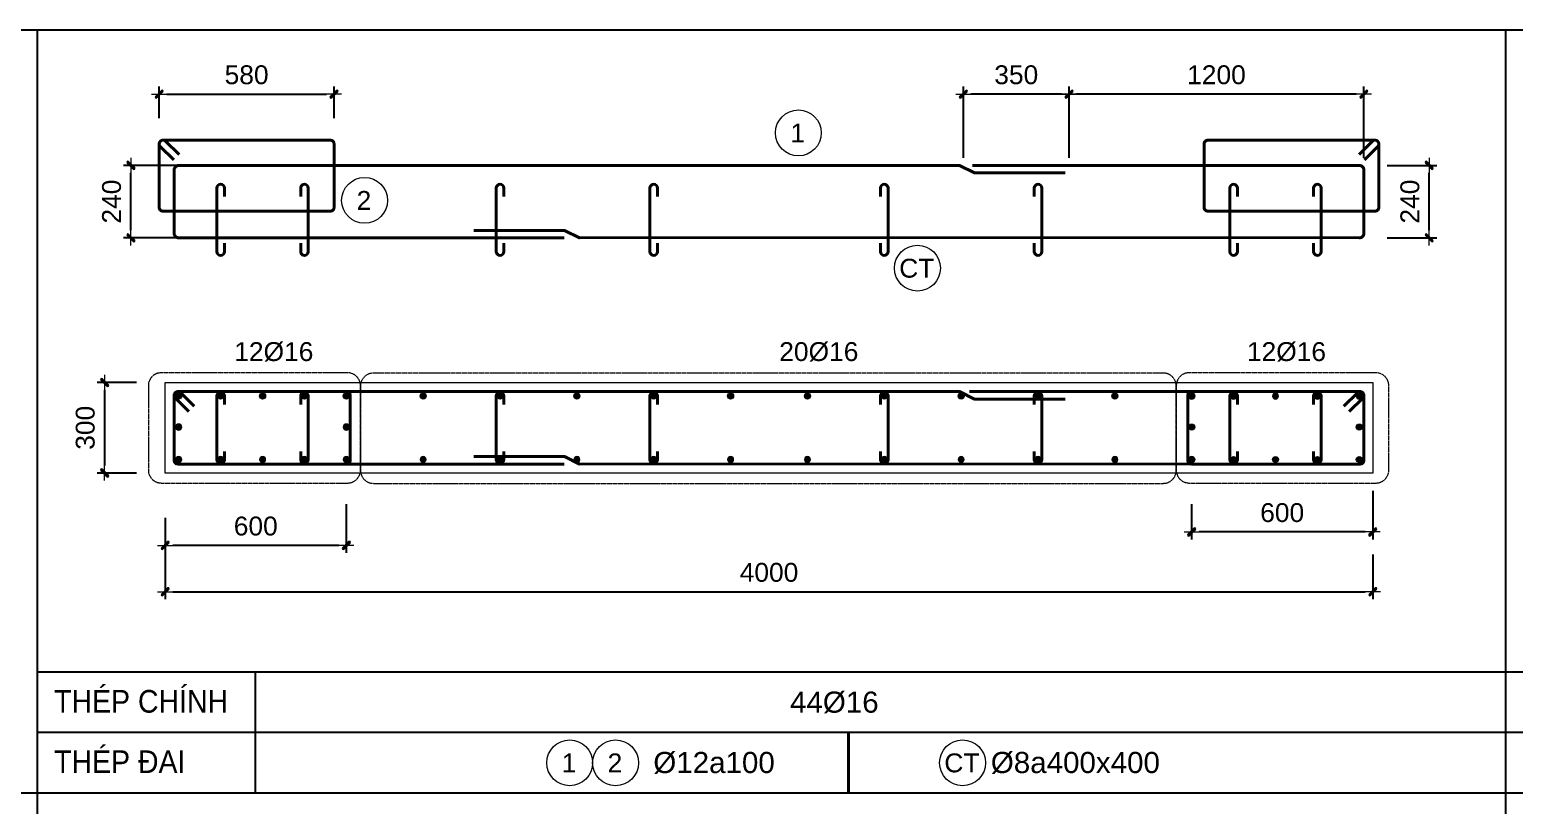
# Model space of a CAD drawing. Header units: millimetres. Extents: x -146909 to 4830753, y -683702 to -336947.
# Drawn here: x 4667957 to 4672874, y -440821 to -438251 of the extents above; entities that cross this region are included whole.
import ezdxf
from ezdxf.enums import TextEntityAlignment as Align

# ---------------------------------------------------------------- set-up
doc = ezdxf.new("R2010")
doc.units = ezdxf.units.MM
doc.header["$MEASUREMENT"] = 0
doc.linetypes.add('HIDDEN', pattern=[0.375, 0.25, -0.125])
doc.layers.get('0').update_dxf_attribs({"lineweight": 9})
doc.layers.get('Defpoints').update_dxf_attribs({"color": 10, "lineweight": 0})
for name, color, linetype, lineweight in [("'S_General_Cont_1 Thin", 1, 'Continuous', 18), ("'S_General_Text_3_Member name", 3, 'Continuous', 35), ('CDAI', 3, 'Continuous', 40), ('chunho.q', 1, 'Continuous', 13), ('CTHEP', 4, 'Continuous', 50), ('DBAO', 2, 'Continuous', 13), ('DMo', 9, 'HIDDEN', 9), ('KTH', 154, 'Continuous', 9), ('STICK', 1, 'Continuous', 9)]:
    doc.layers.add(name, color=color, linetype=linetype, lineweight=lineweight)
for name, color, linetype in [('DM', 1, 'Continuous'), ('TBL', 1, 'Continuous'), ('TX', 214, 'Continuous')]:
    doc.layers.add(name, color=color, linetype=linetype)
doc.styles.add('arial', font='arial.ttf', dxfattribs={"width": 0.85})
doc.styles.add('TTP-HelCon', font='arial.ttf')
doc.dimstyles.new('TTP-25', dxfattribs={"dimscale": 25, "dimtxt": 2.5, "dimasz": 1, "dimexe": 1, "dimexo": 1, "dimgap": 0.09, "dimtad": 0, "dimdec": 4, "dimrnd": 10, "dimzin": 9, "dimdsep": 46, "dimtxsty": 'TTP-HelCon', "dimblk": 'Stick', "dimcen": 0.09, "dimdle": 1.5, "dimclrd": 256, "dimclre": 256, "dimclrt": 1, "dimadec": 0, "dimazin": 0, "dimtfac": 1, "dimtdec": 4, "dimtmove": 0, "dimatfit": 3, "dimldrblk": 'ARCHTICK', "dimfxl": 1, "dimtvp": 1, "dimtolj": 1, "dimtzin": 0, "dimarcsym": 0})

# ---------------------------------------------------------------- blocks, each defined once
blk = doc.blocks.new('sign of slab')
at = {"layer": "'S_General_Cont_1 Thin"}
blk.add_circle((-10, 0), 475, dxfattribs=at)
at = {"layer": "'S_General_Text_3_Member name", "style": 'arial'}
blk.add_attdef('S', text='', height=250, dxfattribs=at).set_placement((-23, -1), align=Align.MIDDLE_CENTER)
blk = doc.blocks.new('Stick')
at = {"layer": 'STICK'}
h = blk.add_hatch(color=256, dxfattribs=at)
edge = h.paths.add_edge_path()
edge.add_line((0.3, 0.5), (-0.5, -0.3))
edge.add_arc((-0.4, -0.4), 0.141, 135, 315)
edge.add_line((-0.3, -0.5), (0.5, 0.3))
edge.add_arc((0.4, 0.4), 0.141, 315, 495)
blk.add_line((1, 0), (-1, 0), dxfattribs=at)
blk.add_lwpolyline([(0.3, 0.5), (-0.5, -0.3, 1), (-0.3, -0.5), (0.5, 0.3, 1), (0.3, 0.5, 1)], format="xyb", dxfattribs=at)
blk = doc.blocks.new('*D1160')
at = {"layer": 'Defpoints', "color": 0, "transparency": 16777216}
for p in [(4672428.1, -438700.8), (4672592.2, -438700.8), (4672428.1, -438940.8)]:
    blk.add_point(p, dxfattribs=at)
at = {"layer": 'KTH', "lineweight": -2, "transparency": 16777216}
for p, q in [((4672453.1, -438700.8), (4672617.2, -438700.8)), ((4672592.2, -438915.8), (4672592.2, -438725.8)), ((4672453.1, -438940.8), (4672617.2, -438940.8))]:
    blk.add_line(p, q, dxfattribs=at)
at = {"layer": 'KTH', "lineweight": -2, "transparency": 16777216, "xscale": 25, "yscale": 25, "zscale": 25}
for p, rotation in [((4672592.2, -438700.8), 90), ((4672592.2, -438940.8), 270)]:
    blk.add_blockref('Stick', p, dxfattribs=dict(at, rotation=rotation))
at = {"layer": 'KTH', "color": 1, "transparency": 16777216, "insert": (4672528.4, -438820.8), "char_height": 62.5, "attachment_point": 5, "rotation": 90, "style": 'TTP-HelCon'}
blk.add_mtext('\\A1;240', dxfattribs=at)
blk = doc.blocks.new('_ArchTick')
at = {"color": 0, "linetype": 'ByBlock', "const_width": 0.15}
blk.add_lwpolyline([(-0.5, -0.5), (0.5, 0.5)], dxfattribs=at)
blk = doc.blocks.new('*D1161')
at = {"layer": 'Defpoints', "color": 0, "transparency": 16777216}
for p in [(4668292, -438700.8), (4668475.5, -438700.8), (4668475.5, -438940.8)]:
    blk.add_point(p, dxfattribs=at)
at = {"layer": 'KTH', "lineweight": -2, "transparency": 16777216}
for p, q in [((4668450.5, -438700.8), (4668267, -438700.8)), ((4668292, -438915.8), (4668292, -438725.8)), ((4668450.5, -438940.8), (4668267, -438940.8))]:
    blk.add_line(p, q, dxfattribs=at)
at = {"layer": 'KTH', "lineweight": -2, "transparency": 16777216, "xscale": 25, "yscale": 25, "zscale": 25}
for p, rotation in [((4668292, -438700.8), 90), ((4668292, -438940.8), 270)]:
    blk.add_blockref('Stick', p, dxfattribs=dict(at, rotation=rotation))
at = {"layer": 'KTH', "color": 1, "transparency": 16777216, "insert": (4668228.2, -438820.8), "char_height": 62.5, "attachment_point": 5, "rotation": 90, "style": 'TTP-HelCon'}
blk.add_mtext('\\A1;240', dxfattribs=at)
blk = doc.blocks.new('*D1162')
at = {"layer": 'Defpoints', "color": 0, "transparency": 16777216}
for p in [(4669005.5, -439798), (4668405.5, -439843), (4668405.5, -439959.8)]:
    blk.add_point(p, dxfattribs=at)
at = {"layer": 'KTH', "lineweight": -2, "transparency": 16777216}
for p, q in [((4669005.5, -439823), (4669005.5, -439984.8)), ((4668405.5, -439868), (4668405.5, -439984.8)), ((4668980.5, -439959.8), (4668430.5, -439959.8))]:
    blk.add_line(p, q, dxfattribs=at)
at = {"layer": 'KTH', "lineweight": -2, "transparency": 16777216, "xscale": 25, "yscale": 25, "zscale": 25, "rotation": 180}
blk.add_blockref('Stick', (4668405.5, -439959.8), dxfattribs=at)
at = {"layer": 'KTH', "lineweight": -2, "transparency": 16777216, "xscale": 25, "yscale": 25, "zscale": 25}
blk.add_blockref('Stick', (4669005.5, -439959.8), dxfattribs=at)
at = {"layer": 'KTH', "color": 1, "transparency": 16777216, "insert": (4668705.5, -439896), "char_height": 62.5, "attachment_point": 5, "style": 'TTP-HelCon'}
blk.add_mtext('\\A1;600', dxfattribs=at)
blk = doc.blocks.new('*D1163')
at = {"layer": 'Defpoints', "color": 0, "transparency": 16777216}
for p in [(4668405.5, -439906.9), (4672405.5, -439965.3), (4672405.5, -440113.3)]:
    blk.add_point(p, dxfattribs=at)
at = {"layer": 'KTH', "lineweight": -2, "transparency": 16777216}
for p, q in [((4668405.5, -439931.9), (4668405.5, -440138.3)), ((4672405.5, -439990.3), (4672405.5, -440138.3)), ((4668430.5, -440113.3), (4672380.5, -440113.3))]:
    blk.add_line(p, q, dxfattribs=at)
at = {"layer": 'KTH', "lineweight": -2, "transparency": 16777216, "xscale": 25, "yscale": 25, "zscale": 25, "rotation": 180}
blk.add_blockref('Stick', (4668405.5, -440113.3), dxfattribs=at)
at = {"layer": 'KTH', "lineweight": -2, "transparency": 16777216, "xscale": 25, "yscale": 25, "zscale": 25}
blk.add_blockref('Stick', (4672405.5, -440113.3), dxfattribs=at)
at = {"layer": 'KTH', "color": 1, "transparency": 16777216, "insert": (4670405.5, -440049.4), "char_height": 62.5, "attachment_point": 5, "style": 'TTP-HelCon'}
blk.add_mtext('\\A1;4000', dxfattribs=at)
blk = doc.blocks.new('*D1164')
at = {"layer": 'Defpoints', "color": 0, "transparency": 16777216}
for p in [(4671805.2, -439798.5), (4672405.2, -439753.5), (4671805.2, -439915.3)]:
    blk.add_point(p, dxfattribs=at)
at = {"layer": 'KTH', "lineweight": -2, "transparency": 16777216}
for p, q in [((4672405.2, -439778.5), (4672405.2, -439940.3)), ((4671805.2, -439823.5), (4671805.2, -439940.3)), ((4672380.2, -439915.3), (4671830.2, -439915.3))]:
    blk.add_line(p, q, dxfattribs=at)
at = {"layer": 'KTH', "lineweight": -2, "transparency": 16777216, "xscale": 25, "yscale": 25, "zscale": 25, "rotation": 180}
blk.add_blockref('Stick', (4671805.2, -439915.3), dxfattribs=at)
at = {"layer": 'KTH', "lineweight": -2, "transparency": 16777216, "xscale": 25, "yscale": 25, "zscale": 25}
blk.add_blockref('Stick', (4672405.2, -439915.3), dxfattribs=at)
at = {"layer": 'KTH', "color": 1, "transparency": 16777216, "insert": (4672105.2, -439851.5), "char_height": 62.5, "attachment_point": 5, "style": 'TTP-HelCon'}
blk.add_mtext('\\A1;600', dxfattribs=at)
blk = doc.blocks.new('*D1165')
at = {"layer": 'Defpoints', "color": 0, "transparency": 16777216}
for p in [(4671049.4, -438464.8), (4671049.4, -438700.8), (4671399.4, -438700.8)]:
    blk.add_point(p, dxfattribs=at)
at = {"layer": 'KTH', "lineweight": -2, "transparency": 16777216}
for p, q in [((4671049.4, -438675.8), (4671049.4, -438439.8)), ((4671374.4, -438464.8), (4671074.4, -438464.8)), ((4671399.4, -438675.8), (4671399.4, -438439.8))]:
    blk.add_line(p, q, dxfattribs=at)
at = {"layer": 'KTH', "lineweight": -2, "transparency": 16777216, "xscale": 25, "yscale": 25, "zscale": 25, "rotation": 180}
blk.add_blockref('Stick', (4671049.4, -438464.8), dxfattribs=at)
at = {"layer": 'KTH', "lineweight": -2, "transparency": 16777216, "xscale": 25, "yscale": 25, "zscale": 25}
blk.add_blockref('Stick', (4671399.4, -438464.8), dxfattribs=at)
at = {"layer": 'KTH', "color": 1, "transparency": 16777216, "insert": (4671224.4, -438401), "char_height": 62.5, "attachment_point": 5, "style": 'TTP-HelCon'}
blk.add_mtext('\\A1;350', dxfattribs=at)
blk = doc.blocks.new('*D1166')
at = {"layer": 'Defpoints', "color": 0, "transparency": 16777216}
for p in [(4671399.4, -438464.8), (4671399.4, -438700.8), (4672375.5, -438700.8)]:
    blk.add_point(p, dxfattribs=at)
at = {"layer": 'KTH', "lineweight": -2, "transparency": 16777216}
for p, q in [((4671399.4, -438675.8), (4671399.4, -438439.8)), ((4672350.5, -438464.8), (4671424.4, -438464.8)), ((4672375.5, -438675.8), (4672375.5, -438439.8))]:
    blk.add_line(p, q, dxfattribs=at)
at = {"layer": 'KTH', "lineweight": -2, "transparency": 16777216, "xscale": 25, "yscale": 25, "zscale": 25, "rotation": 180}
blk.add_blockref('Stick', (4671399.4, -438464.8), dxfattribs=at)
at = {"layer": 'KTH', "lineweight": -2, "transparency": 16777216, "xscale": 25, "yscale": 25, "zscale": 25}
blk.add_blockref('Stick', (4672375.5, -438464.8), dxfattribs=at)
at = {"layer": 'KTH', "color": 1, "transparency": 16777216, "insert": (4671887.5, -438401), "char_height": 62.5, "attachment_point": 5, "style": 'TTP-HelCon'}
blk.add_mtext('\\A1;1200', dxfattribs=at)
blk = doc.blocks.new('*U1086')
at = {"layer": 'CTHEP', "ltscale": 0.02, "const_width": 10}
blk.add_lwpolyline([(0, 5, -1), (0, -5, -1)], format="xyb", close=True, dxfattribs=at)
at = {"layer": 'Defpoints', "color": 1}
blk.add_circle((0, 0), 10, dxfattribs=at)
blk = doc.blocks.new('*U1087')
at = {"layer": 'CDAI', "color": 0, "linetype": 'ByBlock', "lineweight": -2, "transparency": 16777216}
for p in [(0, 0), (138.75, 0), (277.5, 0), (416.25, 0), (555, 0)]:
    blk.add_blockref('*U1086', p, dxfattribs=at)
blk = doc.blocks.new('*D1167')
at = {"layer": 'Defpoints', "color": 0, "transparency": 16777216}
for p in [(4668335.3, -439420.1), (4668204.9, -439720.1), (4668335.3, -439720.1)]:
    blk.add_point(p, dxfattribs=at)
at = {"layer": 'KTH', "lineweight": -2, "transparency": 16777216}
for p, q in [((4668310.3, -439420.1), (4668179.9, -439420.1)), ((4668204.9, -439445.1), (4668204.9, -439695.1)), ((4668310.3, -439720.1), (4668179.9, -439720.1))]:
    blk.add_line(p, q, dxfattribs=at)
at = {"layer": 'KTH', "lineweight": -2, "transparency": 16777216, "xscale": 25, "yscale": 25, "zscale": 25}
for p, rotation in [((4668204.9, -439420.1), 90), ((4668204.9, -439720.1), 270)]:
    blk.add_blockref('Stick', p, dxfattribs=dict(at, rotation=rotation))
at = {"layer": 'KTH', "color": 1, "transparency": 16777216, "insert": (4668141, -439570.1), "char_height": 62.5, "attachment_point": 5, "rotation": 90, "style": 'TTP-HelCon'}
blk.add_mtext('\\A1;300', dxfattribs=at)
blk = doc.blocks.new('*U1088')
at = {"layer": 'CTHEP', "ltscale": 0.02, "const_width": 10}
blk.add_lwpolyline([(0, 5, -1), (0, -5, -1)], format="xyb", close=True, dxfattribs=at)
at = {"layer": 'Defpoints', "color": 1}
blk.add_circle((0, 0), 10, dxfattribs=at)
blk = doc.blocks.new('*U1089')
at = {"layer": 'CDAI', "color": 0, "linetype": 'ByBlock', "lineweight": -2, "transparency": 16777216}
blk.add_blockref('*U1088', (0, 0), dxfattribs=at)
blk = doc.blocks.new('*U1082')
at = {"layer": 'CTHEP', "ltscale": 0.02, "const_width": 10}
blk.add_lwpolyline([(0, 5, -1), (0, -5, -1)], format="xyb", close=True, dxfattribs=at)
at = {"layer": 'Defpoints', "color": 1}
blk.add_circle((0, 0), 10, dxfattribs=at)
blk = doc.blocks.new('*U1085')
at = {"layer": 'CDAI', "color": 0, "linetype": 'ByBlock', "lineweight": -2, "transparency": 16777216}
blk.add_blockref('*U1082', (0, 0), dxfattribs=at)
blk = doc.blocks.new('*U1090')
at = {"layer": 'CTHEP', "ltscale": 0.02, "const_width": 10}
blk.add_lwpolyline([(0, 5, -1), (0, -5, -1)], format="xyb", close=True, dxfattribs=at)
at = {"layer": 'Defpoints', "color": 1}
blk.add_circle((0, 0), 10, dxfattribs=at)
blk = doc.blocks.new('*U1091')
at = {"layer": 'CDAI', "color": 0, "linetype": 'ByBlock', "lineweight": -2, "transparency": 16777216}
blk.add_blockref('*U1090', (0, 0), dxfattribs=at)
blk = doc.blocks.new('*U1121')
at = {"layer": 'CTHEP', "ltscale": 0.02, "const_width": 10}
blk.add_lwpolyline([(0, 5, -1), (0, -5, -1)], format="xyb", close=True, dxfattribs=at)
at = {"layer": 'Defpoints', "color": 1}
blk.add_circle((0, 0), 10, dxfattribs=at)
blk = doc.blocks.new('*U1122')
at = {"layer": 'CDAI', "color": 0, "linetype": 'ByBlock', "lineweight": -2, "transparency": 16777216}
for p in [(0, 0), (254.5, 0), (509.1, 0), (763.6, 0), (1018.2, 0), (1272.7, 0), (1527.3, 0), (1781.8, 0), (2036.4, 0), (2290.9, 0), (2545.5, 0), (2800, 0)]:
    blk.add_blockref('*U1121', p, dxfattribs=at)
blk = doc.blocks.new('*D1168')
at = {"layer": 'Defpoints', "color": 0, "transparency": 16777216}
for p in [(4668964.7, -438464.8), (4668385.7, -438569), (4668964.7, -438569)]:
    blk.add_point(p, dxfattribs=at)
at = {"layer": 'KTH', "lineweight": -2, "transparency": 16777216}
for p, q in [((4668385.7, -438544), (4668385.7, -438439.8)), ((4668410.7, -438464.8), (4668939.7, -438464.8)), ((4668964.7, -438544), (4668964.7, -438439.8))]:
    blk.add_line(p, q, dxfattribs=at)
at = {"layer": 'KTH', "lineweight": -2, "transparency": 16777216, "xscale": 25, "yscale": 25, "zscale": 25, "rotation": 180}
blk.add_blockref('Stick', (4668385.7, -438464.8), dxfattribs=at)
at = {"layer": 'KTH', "lineweight": -2, "transparency": 16777216, "xscale": 25, "yscale": 25, "zscale": 25}
blk.add_blockref('Stick', (4668964.7, -438464.8), dxfattribs=at)
at = {"layer": 'KTH', "color": 1, "transparency": 16777216, "insert": (4668675.2, -438401), "char_height": 62.5, "attachment_point": 5, "style": 'TTP-HelCon'}
blk.add_mtext('\\A1;580', dxfattribs=at)
blk = doc.blocks.new('*U1083')
at = {"layer": 'CTHEP', "ltscale": 0.02, "const_width": 10}
blk.add_lwpolyline([(0, 5, -1), (0, -5, -1)], format="xyb", close=True, dxfattribs=at)
at = {"layer": 'Defpoints', "color": 1}
blk.add_circle((0, 0), 10, dxfattribs=at)
blk = doc.blocks.new('*U1084')
at = {"layer": 'CDAI', "color": 0, "linetype": 'ByBlock', "lineweight": -2, "transparency": 16777216}
blk.add_blockref('*U1083', (0, 0), dxfattribs=at)
blk = doc.blocks.new('*U1123')
at = {"layer": 'CTHEP', "ltscale": 0.02, "const_width": 10}
blk.add_lwpolyline([(0, 5, -1), (0, -5, -1)], format="xyb", close=True, dxfattribs=at)
at = {"layer": 'Defpoints', "color": 1}
blk.add_circle((0, 0), 10, dxfattribs=at)
blk = doc.blocks.new('*U1124')
at = {"layer": 'CDAI', "color": 0, "linetype": 'ByBlock', "lineweight": -2, "transparency": 16777216}
for p in [(0, 0), (138.75, 0), (277.5, 0), (416.25, 0), (555, 0)]:
    blk.add_blockref('*U1123', p, dxfattribs=at)
blk = doc.blocks.new('*U1127')
at = {"layer": 'CTHEP', "ltscale": 0.02, "const_width": 10}
blk.add_lwpolyline([(0, 5, -1), (0, -5, -1)], format="xyb", close=True, dxfattribs=at)
at = {"layer": 'Defpoints', "color": 1}
blk.add_circle((0, 0), 10, dxfattribs=at)
blk = doc.blocks.new('*U1128')
at = {"layer": 'CDAI', "color": 0, "linetype": 'ByBlock', "lineweight": -2, "transparency": 16777216}
for p in [(0, 0), (138.75, 0), (277.5, 0), (416.25, 0), (555, 0)]:
    blk.add_blockref('*U1127', p, dxfattribs=at)
blk = doc.blocks.new('*U1125')
at = {"layer": 'CTHEP', "ltscale": 0.02, "const_width": 10}
blk.add_lwpolyline([(0, 5, -1), (0, -5, -1)], format="xyb", close=True, dxfattribs=at)
at = {"layer": 'Defpoints', "color": 1}
blk.add_circle((0, 0), 10, dxfattribs=at)
blk = doc.blocks.new('*U1126')
at = {"layer": 'CDAI', "color": 0, "linetype": 'ByBlock', "lineweight": -2, "transparency": 16777216}
for p in [(0, 0), (138.75, 0), (277.5, 0), (416.25, 0), (555, 0)]:
    blk.add_blockref('*U1125', p, dxfattribs=at)
blk = doc.blocks.new('*U1129')
at = {"layer": 'CTHEP', "ltscale": 0.02, "const_width": 10}
blk.add_lwpolyline([(0, 5, -1), (0, -5, -1)], format="xyb", close=True, dxfattribs=at)
at = {"layer": 'Defpoints', "color": 1}
blk.add_circle((0, 0), 10, dxfattribs=at)
blk = doc.blocks.new('*U1130')
at = {"layer": 'CDAI', "color": 0, "linetype": 'ByBlock', "lineweight": -2, "transparency": 16777216}
for p in [(0, 0), (254.5, 0), (509.1, 0), (763.6, 0), (1018.2, 0), (1272.7, 0), (1527.3, 0), (1781.8, 0), (2036.4, 0), (2290.9, 0), (2545.5, 0), (2800, 0)]:
    blk.add_blockref('*U1129', p, dxfattribs=at)

msp = doc.modelspace()

# ---------------------------------------------------------------- linework, layer by layer
at = {"layer": 'CDAI', "color": 214}
msp.add_line((4670668.28625, -440578.94071), (4670668.28625, -440778.94071), dxfattribs=at)
at = {"layer": 'CDAI'}
for points in [[(4668451.3734, -438665.0592), (4668407.0532, -438620.739, 0.6681786379), (4668385.71437, -438629.57783), (4668385.71437, -438840.07783, 0.4142135624), (4668398.21437, -438852.57783), (4668952.21437, -438852.57783, 0.4142135624), (4668964.71437, -438840.07783), (4668964.71437, -438629.57783, 0.4142135624), (4668952.21437, -438617.07783), (4668398.21437, -438617.07783, 0.6681786379), (4668389.37553, -438638.41667), (4668433.69573, -438682.73686)], [(4672359.70204, -438665.0592), (4672404.02224, -438620.739, -0.6681786379), (4672425.36107, -438629.57783), (4672425.36107, -438840.07783, -0.4142135624), (4672412.86107, -438852.57783), (4671858.86107, -438852.57783, -0.4142135624), (4671846.36107, -438840.07783), (4671846.36107, -438629.57783, -0.4142135624), (4671858.86107, -438617.07783), (4672412.86107, -438617.07783, -0.6681786379), (4672421.69991, -438638.41667), (4672377.37971, -438682.73686)], [(4668601.78772, -438803.51047), (4668601.78772, -438776.01047, 1), (4668576.78772, -438776.01047), (4668576.78772, -438986.51047, 1), (4668601.78772, -438986.51047), (4668601.78772, -438959.01047)], [(4668854.28772, -438803.51047), (4668854.28772, -438776.01047, -1), (4668879.28772, -438776.01047), (4668879.28772, -438986.51047, -1), (4668854.28772, -438986.51047), (4668854.28772, -438959.01047)], [(4669527.12863, -438803.51047), (4669527.12863, -438776.01047, 1), (4669502.12863, -438776.01047), (4669502.12863, -438986.51047, 1), (4669527.12863, -438986.51047), (4669527.12863, -438959.01047)], [(4670036.21954, -438803.51047), (4670036.21954, -438776.01047, 1), (4670011.21954, -438776.01047), (4670011.21954, -438986.51047, 1), (4670036.21954, -438986.51047), (4670036.21954, -438959.01047)], [(4670774.8559, -438803.51047), (4670774.8559, -438776.01047, -1), (4670799.8559, -438776.01047), (4670799.8559, -438986.51047, -1), (4670774.8559, -438986.51047), (4670774.8559, -438959.01047)], [(4671283.94681, -438803.51047), (4671283.94681, -438776.01047, -1), (4671308.94681, -438776.01047), (4671308.94681, -438986.51047, -1), (4671283.94681, -438986.51047), (4671283.94681, -438959.01047)], [(4671956.78772, -438803.51047), (4671956.78772, -438776.01047, 1), (4671931.78772, -438776.01047), (4671931.78772, -438986.51047, 1), (4671956.78772, -438986.51047), (4671956.78772, -438959.01047)], [(4672209.28772, -438803.51047), (4672209.28772, -438776.01047, -1), (4672234.28772, -438776.01047), (4672234.28772, -438986.51047, -1), (4672209.28772, -438986.51047), (4672209.28772, -438959.01047)], [(4668501.19675, -439498.10434), (4668456.87655, -439453.78414, 0.6681786379), (4668435.53772, -439462.62297), (4668435.53772, -439677.62297, 0.4142135624), (4668448.03772, -439690.12297), (4669005.91163, -439690.12297, 0.4142135624), (4669018.41163, -439677.62297), (4669018.41163, -439462.62297, 0.4142135624), (4669005.91163, -439450.12297), (4668448.03772, -439450.12297, 0.6681786379), (4668439.19888, -439471.46181), (4668483.51908, -439515.78201)], [(4668601.78772, -439492.62297), (4668601.78772, -439465.12297, 1), (4668576.78772, -439465.12297), (4668576.78772, -439675.62297, 1), (4668601.78772, -439675.62297), (4668601.78772, -439648.12297)], [(4668854.28772, -439492.62297), (4668854.28772, -439465.12297, -1), (4668879.28772, -439465.12297), (4668879.28772, -439675.62297, -1), (4668854.28772, -439675.62297), (4668854.28772, -439648.12297)], [(4669527.12863, -439492.62297), (4669527.12863, -439465.12297, 1), (4669502.12863, -439465.12297), (4669502.12863, -439675.62297, 1), (4669527.12863, -439675.62297), (4669527.12863, -439648.12297)], [(4670036.21954, -439492.62297), (4670036.21954, -439465.12297, 1), (4670011.21954, -439465.12297), (4670011.21954, -439675.62297, 1), (4670036.21954, -439675.62297), (4670036.21954, -439648.12297)], [(4670774.8559, -439492.62297), (4670774.8559, -439465.12297, -1), (4670799.8559, -439465.12297), (4670799.8559, -439675.62297, -1), (4670774.8559, -439675.62297), (4670774.8559, -439648.12297)], [(4671283.94681, -439492.62297), (4671283.94681, -439465.12297, -1), (4671308.94681, -439465.12297), (4671308.94681, -439675.62297, -1), (4671283.94681, -439675.62297), (4671283.94681, -439648.12297)], [(4672309.87869, -439498.10434), (4672354.19888, -439453.78414, -0.6681786379), (4672375.53772, -439462.62297), (4672375.53772, -439677.62297, -0.4142135624), (4672363.03772, -439690.12297), (4671805.1638, -439690.12297, -0.4142135624), (4671792.6638, -439677.62297), (4671792.6638, -439462.62297, -0.4142135624), (4671805.1638, -439450.12297), (4672363.03772, -439450.12297, -0.6681786379), (4672371.87655, -439471.46181), (4672327.55635, -439515.78201)], [(4671956.78772, -439492.62297), (4671956.78772, -439465.12297, 1), (4671931.78772, -439465.12297), (4671931.78772, -439675.62297, 1), (4671956.78772, -439675.62297), (4671956.78772, -439648.12297)], [(4672209.28772, -439492.62297), (4672209.28772, -439465.12297, -1), (4672234.28772, -439465.12297), (4672234.28772, -439675.62297, -1), (4672209.28772, -439675.62297), (4672209.28772, -439648.12297)]]:
    msp.add_lwpolyline(points, format="xyb", dxfattribs=at)
at = {"layer": 'CDAI', "ltscale": 0.02}
for points in [[(4671386.23681, -438725.77385), (4671086.50096, -438725.77385), (4671036.50096, -438700.77385), (4668450.53772, -438700.77385, 0.4142135624), (4668435.53772, -438715.77385), (4668435.53772, -438925.77385, 0.4142135624), (4668450.53772, -438940.77385), (4669727.08656, -438940.77385)], [(4672360.53772, -438940.77385, 0.4142135624), (4672375.53772, -438925.77385), (4672375.53772, -438715.77385, 0.4142135624), (4672360.53772, -438700.77385), (4671079.61701, -438700.77385)], [(4671386.23681, -439475.12297), (4671086.50096, -439475.12297), (4671036.50096, -439450.12297), (4668450.53772, -439450.12297, 0.4142135624), (4668435.53772, -439465.12297), (4668435.53772, -439675.12297, 0.4142135624), (4668450.53772, -439690.12297), (4669727.16781, -439690.12297)]]:
    msp.add_lwpolyline(points, format="xyb", dxfattribs=at)
for points in [[(4672365.26618, -438940.00908), (4669778.20276, -438941.04244), (4669728.20276, -438916.04244), (4669427.42554, -438916.04244)], [(4671069.30266, -439450.12297), (4672360.53772, -439450.12297)], [(4672365.26618, -439689.3582), (4669778.20276, -439690.39156), (4669728.20276, -439665.39156), (4669427.42554, -439665.39156)]]:
    msp.add_lwpolyline(points, dxfattribs=at)
at = {"layer": 'DBAO'}
msp.add_lwpolyline([(4668835.53772, -439720.66313), (4668405.53772, -439720.12297), (4668405.53772, -439420.12297), (4672405.53772, -439420.12297), (4672405.53772, -439720.11001), (4668835.54636, -439720.66312)], dxfattribs=at)
at = {"layer": 'DMo', "color": 6, "ltscale": 10}
msp.add_lwpolyline([(4669009.49145, -439387.84185), (4668392.69743, -439387.84185, 0.4142135624), (4668349.75777, -439430.78151), (4668349.75777, -439710.17814, 0.4142135624), (4668392.69743, -439753.1178), (4669009.49145, -439753.1178, 0.4142135624), (4669052.43111, -439710.17814), (4669052.43111, -439430.78151, 0.4142135624)], format="xyb", close=True, dxfattribs=at)
for points in [[(4671754.30537, -439431.82671, 0.4142135624), (4671711.3657, -439388.88705), (4669095.37077, -439388.88705, 0.4142135624), (4669052.43111, -439431.82671)], [(4672415.47085, -439387.84185), (4671797.24503, -439387.84185, 0.4142135624), (4671754.30537, -439430.78151), (4671754.30537, -439710.17814, 0.4142135624), (4671797.24503, -439753.1178), (4672415.47085, -439753.1178, 0.4142135624), (4672458.41051, -439710.17814), (4672458.41051, -439430.78151, 0.4142135624), (4672415.47085, -439387.84185)], [(4669052.43111, -439430.78151), (4669052.43111, -439711.22334, 0.4142135624), (4669095.37077, -439754.163), (4671711.3657, -439754.163, 0.4142135624), (4671754.30537, -439711.22334), (4671754.30537, -439430.78151)]]:
    msp.add_lwpolyline(points, format="xyb", dxfattribs=at)
at = {"layer": 'TBL'}
for p, q in [((4666981.50187, -438251.25797), (4677708.16403, -438251.25797)), ((4667981.50187, -438251.25797), (4667981.50187, -448761.98892)), ((4672844.83295, -438251.25797), (4672844.83295, -448751.98892)), ((4667981.50187, -440378.94071), (4677708.16403, -440378.94071)), ((4668703.09601, -440378.94071), (4668703.09601, -440778.94071)), ((4666981.50187, -440778.94071), (4677708.16403, -440778.94071))]:
    msp.add_line(p, q, dxfattribs=at)
at = {"layer": 'TBL', "color": 8}
msp.add_line((4667981.50187, -440578.94071), (4677708.16403, -440578.94071), dxfattribs=at)

# ---------------------------------------------------------------- block references
ref = msp.add_blockref('sign of slab', (4670504.38591, -438593.24123), dxfattribs=dict(xscale=0.16, yscale=0.16, zscale=0.16))
ref.add_attrib('S', '1', dxfattribs={"layer": 'DM', "height": 62.5, "style": 'arial'}).set_placement((4670500.63189, -438593.39812), align=Align.MIDDLE_CENTER)
ref = msp.add_blockref('sign of slab', (4669067.60406, -438816.72989), dxfattribs=dict(xscale=0.16, yscale=0.16, zscale=0.16))
ref.add_attrib('S', '2', dxfattribs={"layer": 'DM', "height": 62.5, "style": 'arial'}).set_placement((4669063.85004, -438816.88678), align=Align.MIDDLE_CENTER)
ref = msp.add_blockref('sign of slab', (4670898.74333, -439041.29571), dxfattribs=dict(xscale=0.16, yscale=0.16, zscale=0.16))
ref.add_attrib('S', 'CT', dxfattribs={"layer": 'DM', "height": 62.5, "style": 'arial'}).set_placement((4670894.98932, -439041.4526), align=Align.MIDDLE_CENTER)
ref = msp.add_blockref('sign of slab', (4669746.98742, -440680.03682), dxfattribs=dict(xscale=0.16, yscale=0.16, zscale=0.16))
ref.add_attrib('S', '1', dxfattribs={"layer": 'DM', "height": 62.5, "style": 'arial'}).set_placement((4669743.23341, -440680.19371), align=Align.MIDDLE_CENTER)
ref = msp.add_blockref('sign of slab', (4669898.95301, -440680.03682), dxfattribs=dict(xscale=0.16, yscale=0.16, zscale=0.16))
ref.add_attrib('S', '2', dxfattribs={"layer": 'DM', "height": 62.5, "style": 'arial'}).set_placement((4669895.19899, -440680.19371), align=Align.MIDDLE_CENTER)
ref = msp.add_blockref('sign of slab', (4671048.04836, -440680.03682), dxfattribs=dict(xscale=0.16, yscale=0.16, zscale=0.16))
ref.add_attrib('S', 'CT', dxfattribs={"layer": 'DM', "height": 62.5, "style": 'arial'}).set_placement((4671044.29435, -440680.19371), align=Align.MIDDLE_CENTER)
at = {"layer": 'CDAI', "color": 214}
for name, p in [('*U1087', (4668450.53772, -439465.12297)), ('*U1122', (4669005.53772, -439465.12297))]:
    msp.add_blockref(name, p, dxfattribs=at)
at = {"layer": 'CDAI', "color": 214, "xscale": -1}
msp.add_blockref('*U1128', (4672360.53772, -439465.12297), dxfattribs=at)
at = {"layer": 'CDAI', "color": 214, "xscale": -1, "rotation": 180}
for name, p in [('*U1089', (4668450.53772, -439567.87297)), ('*U1085', (4669005.53772, -439567.87297)), ('*U1124', (4668450.53772, -439675.12297)), ('*U1130', (4669005.53772, -439675.12297))]:
    msp.add_blockref(name, p, dxfattribs=at)
at = {"layer": 'CDAI', "color": 214, "rotation": 180}
for name, p in [('*U1084', (4671805.53772, -439567.87297)), ('*U1091', (4672360.53772, -439567.87297)), ('*U1126', (4672360.53772, -439675.12297))]:
    msp.add_blockref(name, p, dxfattribs=at)

# ---------------------------------------------------------------- texts
at = {"layer": 'chunho.q', "color": 1, "style": 'arial'}
for s, p in [('12%%C16', (4668634.28168, -439348.95746)), ('20%%C16', (4670439.40368, -439348.95746)), ('12%%C16', (4671988.31918, -439348.95746))]:
    msp.add_text(s, height=62.5, dxfattribs=at).set_placement(p)
at = {"layer": 'TX', "color": 2, "style": 'arial', "width": 0.9}
for s, p in [('THÉP CHÍNH', (4668037.76065, -440476.25633)), ('THÉP ĐAI', (4668037.76065, -440676.25633))]:
    msp.add_text(s, height=75, dxfattribs=at).set_placement(p, align=Align.MIDDLE_LEFT)
at = {"layer": 'TX', "color": 2, "style": 'arial'}
for s, p in [('44%%C16', (4670621.88527, -440478.94071)), ('%%C12a100', (4670223.46423, -440678.94071)), ('%%C8a400x400', (4671420.17324, -440678.94071))]:
    msp.add_text(s, height=70, dxfattribs=at).set_placement(p, align=Align.MIDDLE_CENTER)

# ---------------------------------------------------------------- dimensions: what is measured, and where the dimension line sits
at = {"layer": 'KTH'}
dim = msp.add_linear_dim(base=(4668964.71437, -438464.82853), p1=(4668385.71437, -438569.00648), p2=(4668964.71437, -438569.00648), dimstyle='TTP-25', dxfattribs=at)
dim.commit()
dim.dimension.update_dxf_attribs({"geometry": '*D1168', "text_midpoint": (4668675.21437, -438401.00691)})
for base, p1, p2, angle, picture, middle in [((4671049.43052, -438464.82853), (4671399.43052, -438700.77385), (4671049.43052, -438700.77385), 180, '*D1165', (4671224.43052, -438400.96428)), ((4668292.01416, -438700.77385), (4668475.53772, -438940.77385), (4668475.53772, -438700.77385), 90, '*D1161', (4668228.19254, -438820.77385)), ((4672592.20228, -438700.77385), (4672428.07747, -438940.77385), (4672428.07747, -438700.77385), 90, '*D1160', (4672528.38066, -438820.77385)), ((4668204.88297, -439720.12297), (4668335.33647, -439420.12297), (4668335.33647, -439720.12297), 90, '*D1167', (4668141.01871, -439570.12297)), ((4668405.53772, -439959.78588), (4669005.53772, -439797.97563), (4668405.53772, -439842.97563), 180, '*D1162', (4668705.53772, -439895.96426)), ((4671805.238, -439915.32542), (4672405.238, -439753.51517), (4671805.238, -439798.51517), 180, '*D1164', (4672105.238, -439851.5038))]:
    dim = msp.add_linear_dim(base=base, p1=p1, p2=p2, angle=angle, dimstyle='TTP-25', dxfattribs=at)
    dim.commit()
    dim.dimension.update_dxf_attribs({"geometry": picture, "text_midpoint": middle})
dim = msp.add_linear_dim(base=(4671399.43052, -438464.82853), p1=(4672375.53772, -438700.77385), p2=(4671399.43052, -438700.77385), angle=180, text='1200', dimstyle='TTP-25', dxfattribs=at)
dim.commit()
dim.dimension.update_dxf_attribs({"geometry": '*D1166', "text_midpoint": (4671887.48412, -438401.00691)})
dim = msp.add_linear_dim(base=(4672405.53772, -440113.2691), p1=(4668405.53772, -439906.92026), p2=(4672405.53772, -439965.32539), dimstyle='TTP-25', override={"dimrnd": 0}, dxfattribs=at)
dim.commit()
dim.dimension.update_dxf_attribs({"geometry": '*D1163', "text_midpoint": (4670405.53772, -440049.44748)})

doc.saveas('drawing.dxf')
